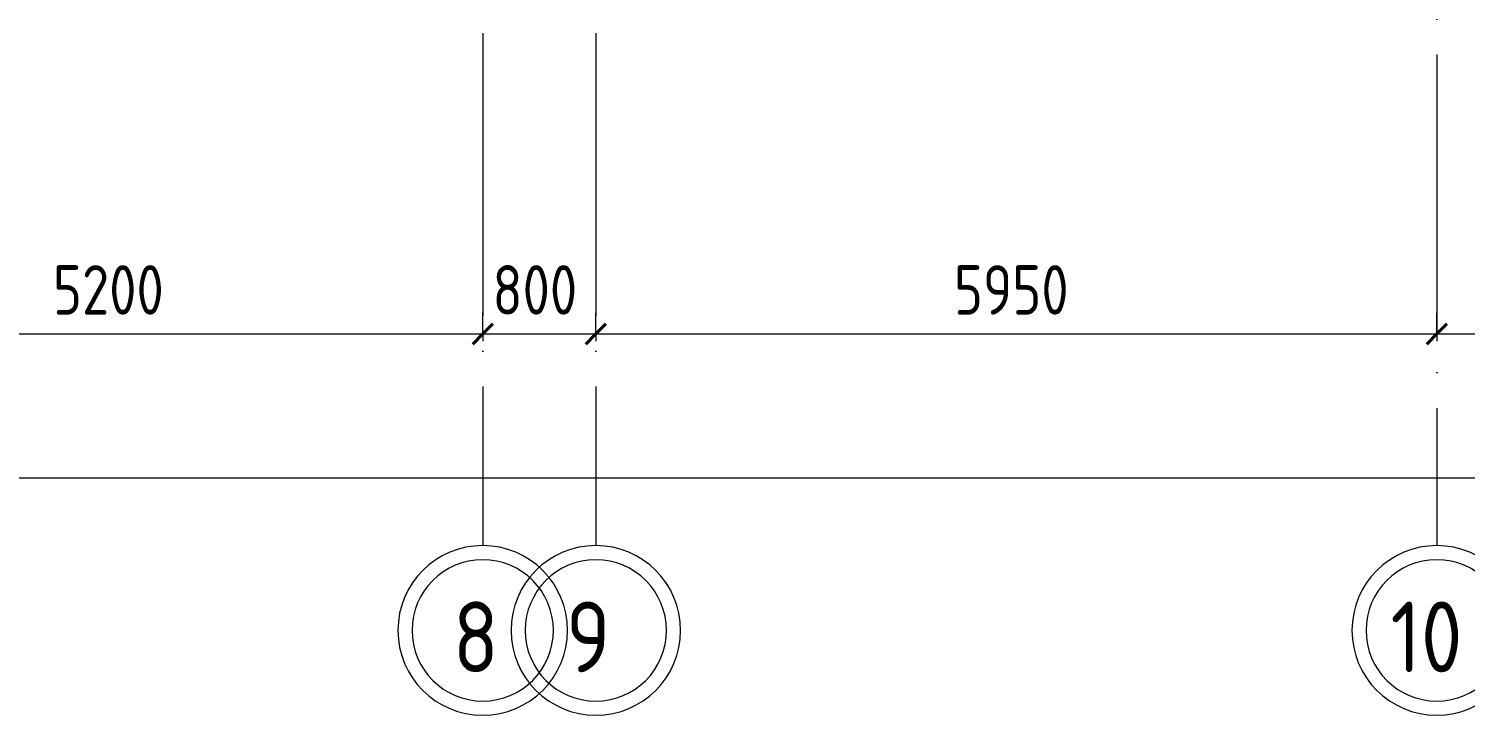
# Model space of a CAD drawing. Header units: millimetres. Extents: x -259809 to 472825, y -397243 to 31861.
# Drawn here: x -44668 to -34504, y -387658 to -382801 of the extents above; entities that cross this region are included whole.
import ezdxf

# ---------------------------------------------------------------- set-up
doc = ezdxf.new("R2010")
doc.units = ezdxf.units.MM
doc.linetypes.add('ADSK_Линия сетки', pattern=[25, 20, -2.5, 0, -2.5])
doc.layers.add('Оси', color=252, linetype='Continuous', lineweight=9)
doc.layers.add('Размеры', color=7, linetype='Continuous', lineweight=9)
doc.styles.add('GOST Common_2', font='', dxfattribs={"width": 0.9, "height": 250})
doc.styles.add('GOST Common_4', font='', dxfattribs={"height": 7})
doc.styles.get('GOST Common_2').set_extended_font_data('GOST type B')
doc.styles.get('GOST Common_4').set_extended_font_data('GOST 2.304 type A')

# ---------------------------------------------------------------- blocks, each defined once
blk = doc.blocks.new('1 этаж')
at = {"layer": 'Оси', "color": 251, "linetype": 'ADSK_Линия сетки', "ltscale": 100, "true_color": 0x636466}
for p, q in [((-34706, 32205), (-34706, -33771)), ((-41456, -2645), (-41456, -33771)), ((-40656, -2645), (-40656, -33771))]:
    blk.add_line(p, q, dxfattribs=at)
at = {"layer": 'Оси', "color": 251, "lineweight": 20, "true_color": 0x636466}
for centre, radius, start, end in [((-41456, -34371), 600, 0, 180), ((-40656, -34371), 600, 0, 180), ((-34706, -34371), 600, 0, 180), ((-41456, -34371), 500, 0, 180), ((-40656, -34371), 500, 0, 180), ((-34706, -34371), 500, 0, 180), ((-41456, -34371), 600, 180, 0), ((-41456, -34371), 500, 180, 0), ((-40656, -34371), 600, 180, 0), ((-40656, -34371), 500, 180, 0), ((-34706, -34371), 600, 180, 0), ((-34706, -34371), 500, 180, 0)]:
    blk.add_arc(centre, radius, start, end, dxfattribs=at)
at = {"layer": 'Размеры', "color": 251, "lineweight": 20, "true_color": 0x636466}
for p, q in [((-41456, -32274), (-41456, -32124)), ((-41456, -32274), (-41456, -32124)), ((-40656, -32274), (-40656, -32124)), ((-40656, -32274), (-40656, -32124)), ((-34706, -32274), (-34706, -32124)), ((-34706, -32274), (-34706, -32124)), ((-46656, -32274), (-41456, -32274)), ((-41456, -32274), (-41456, -32324)), ((-41456, -32274), (-40656, -32274)), ((-41456, -32274), (-41456, -32324)), ((-40656, -32274), (-40656, -32324)), ((-40656, -32274), (-34706, -32274)), ((-40656, -32274), (-40656, -32324)), ((-34706, -32274), (-34706, -32324)), ((-34706, -32274), (-32956, -32274)), ((-34706, -32274), (-34706, -32324)), ((-65606, -33292), (2294, -33292))]:
    blk.add_line(p, q, dxfattribs=at)
at = {"layer": 'Размеры', "color": 251, "lineweight": 40, "true_color": 0x636466}
for p, q in [((-41456, -32274), (-41385, -32203)), ((-41456, -32274), (-41385, -32203)), ((-40656, -32274), (-40585, -32203)), ((-40656, -32274), (-40585, -32203)), ((-34706, -32274), (-34635, -32203)), ((-34706, -32274), (-34635, -32203)), ((-41456, -32274), (-41527, -32345)), ((-41456, -32274), (-41527, -32345)), ((-40656, -32274), (-40727, -32345)), ((-40656, -32274), (-40727, -32345)), ((-34706, -32274), (-34777, -32345)), ((-34706, -32274), (-34777, -32345))]:
    blk.add_line(p, q, dxfattribs=at)
at = {"layer": 'Оси', "color": 251, "true_color": 0x636466, "style": 'GOST Common_2', "width": 0.9}
for s, p in [('8', (-41667, -34667)), ('9', (-40867, -34667)), ('10', (-35033, -34667))]:
    blk.add_text(s, height=500, dxfattribs=at).set_placement(p)
at = {"layer": 'Размеры', "color": 251, "lineweight": 20, "true_color": 0x636466, "char_height": 350, "attachment_point": 1, "line_spacing_factor": 1.022761, "style": 'GOST Common_4'}
for s, insert, width in [('5200', (-44497, -31787), 1059.58), ('800', (-41387, -31787), 794.69), ('5950', (-38122, -31787), 1059.58)]:
    blk.add_mtext(s, dxfattribs=dict(at, insert=insert, width=width))

msp = doc.modelspace()

# ---------------------------------------------------------------- block references
msp.add_blockref('1 этаж', (0, -352687))

doc.saveas('drawing.dxf')
